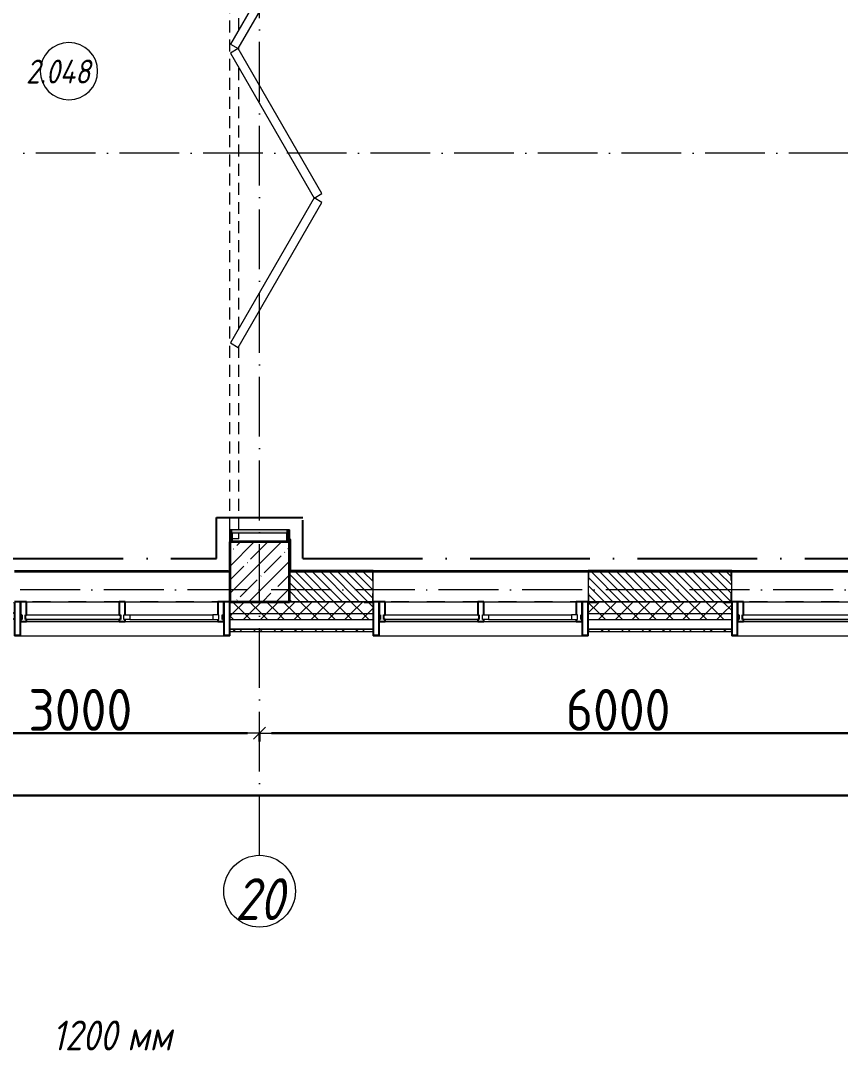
# Model space of a CAD drawing. Header units: millimetres. Extents: x -213536 to 1564669, y -45299 to 942238.
# Drawn here: x -181217 to -174357, y 180075 to 188686 of the extents above; entities that cross this region are included whole.
import ezdxf

# ---------------------------------------------------------------- set-up
doc = ezdxf.new("R2010")
doc.units = ezdxf.units.MM
for name, pattern in [('02 Штрихпунктирная _10 мм_', [1400, 1000, -200, 0, -200]), ('200_ШТРИХ__ш1_п0_6_', [160, 100, -60]), ('50_200_ШТРИХ_1Т_ш5_п1_п1_', [700, 500, -100, 0, -100]), ('Штрих короткий', [300, 150, -150])]:
    doc.linetypes.add(name, pattern=pattern)
for name, color, linetype, lineweight in [('0-1', 7, 'Continuous', 5), ('0-2', 7, 'Continuous', 9), ('Импосты витража', 7, 'Continuous', 9), ('Импосты витража-1', 7, 'Continuous', 25), ('Каркас_Импост', 7, 'Continuous', 13), ('Каркас_Импост-1', 7, 'Continuous', 9), ('Марки помещений', 7, 'Continuous', 9), ('Несущие колонны', 7, 'Continuous', 9), ('Несущие колонны-1', 7, 'Continuous', 35), ('Обобщенные модели', 7, 'Continuous', 9), ('Общие ребра', 7, 'Continuous', 9), ('Окна', 7, 'Continuous', 9), ('Оси', 7, 'Continuous', 9), ('Оси-1', 7, 'Continuous', 20), ('Оси-2', 7, '50_200_ШТРИХ_1Т_ш5_п1_п1_', 9), ('Остекление-1', 7, 'Continuous', 9), ('Открывание в плане-1', 7, '200_ШТРИХ__ш1_п0_6_', 9), ('Перемычка-1', 7, 'Штрих короткий', 9), ('Размеры', 7, 'Continuous', 15), ('Стены', 7, 'Continuous', 9), ('Стены-1', 7, 'Continuous', 13), ('Текстовые примечания', 7, 'Continuous', 9), ('Штриховка разреза-1', 7, 'Continuous', 9)]:
    doc.layers.add(name, color=color, linetype=linetype, lineweight=lineweight)
doc.layers.add('СТ-2_1', color=1, linetype='02 Штрихпунктирная _10 мм_', lineweight=90, true_color=0xff0000)
doc.layers.add('Штриховка разреза-4', color=1, linetype='Continuous', lineweight=9, true_color=0xff0000)
doc.layers.get('0-2').off()
doc.styles.add('ISOCPEUR_I_1', font='isocpeui.ttf', dxfattribs={"width": 0.85, "height": 2.5})
doc.styles.add('ISOCPEUR_I_2', font='isocpeui.ttf', dxfattribs={"width": 0.85, "height": 2.3})
doc.styles.add('СПДС', font='isocpeur.ttf', dxfattribs={"width": 0.9})
doc.dimstyles.new('Размера А3', dxfattribs={"dimtxt": 200, "dimasz": 100, "dimexe": 70, "dimexo": 100, "dimgap": 20, "dimtad": 1, "dimdec": 0, "dimrnd": 10, "dimzin": 0, "dimdsep": 46, "dimtxsty": 'СПДС', "dimblk": 'ARROWHEAD_6', "dimcen": 1, "dimclrd": 256, "dimclre": 256, "dimclrt": 256, "dimazin": 0, "dimtfac": 1, "dimtdec": 0, "dimtmove": 2, "dimatfit": 3, "dimfxl": 1, "dimtolj": 1, "dimtzin": 0, "dimarcsym": 0})
pattern_1 = [(45, (0, 0), (-70.71068, 70.71068), []), (135, (0, 0), (-70.71068, -70.71068), [])]

# ---------------------------------------------------------------- blocks, each defined once
blk = doc.blocks.new('BSC_Колонна _Прямоугольная - 500х500-V68-АИ2_02_План отделки стен 2-го этажа _Часть 2_')
at = {"layer": 'Несущие колонны'}
h = blk.add_hatch(dxfattribs=at)
h.set_pattern_fill('FP_76', color=256, style=0, pattern_type=2)
h.set_pattern_definition([(45, (-31400, -150), (-114.04925, 114.04925), []), (45, (-31285.95, -150), (-114.04925, 114.04925), [201.613, -40.323, 3.353, -36.97])])
h.paths.add_polyline_path([(-250, -250), (250, -250), (250, 250), (-250, 250)], flags=0)
at = {"layer": 'Несущие колонны-1'}
for p, q in [((250, 250), (-250, 250)), ((-250, 250), (-250, -250)), ((250, -250), (250, 250)), ((-250, -250), (250, -250))]:
    blk.add_line(p, q, dxfattribs=at)
blk = doc.blocks.new('Проем_Дверь_Прямоугольный - 1800х2700h_оконные проемы-25805030-АИ2_02_План отделки стен 2-го этажа _Часть 2_')
at = {"layer": 'Перемычка-1'}
for p, q in [((900, 125), (-900, 125)), ((900, -125), (-900, -125))]:
    blk.add_line(p, q, dxfattribs=at)
blk = doc.blocks.new('PNS_Панель прямоугольная2 - Нр_Стекло - 40мм-26243474-АИ2_02_План отделки стен 2-го этажа _Часть 2_')
at = {"layer": 'Каркас_Импост'}
for p, q in [((-397.5, 0), (-397.5, 40)), ((-397.5, 40), (-347.5, 40)), ((-347.5, 40), (-347.5, 0)), ((397.5, 40), (347.5, 40)), ((347.5, 40), (347.5, 0)), ((397.5, 0), (397.5, 40)), ((-347.5, 0), (-397.5, 0)), ((347.5, 0), (397.5, 0))]:
    blk.add_line(p, q, dxfattribs=at)
at = {"layer": 'Каркас_Импост-1'}
for p, q in [((-347.5, 40), (347.5, 40)), ((-347.5, 0), (347.5, 0))]:
    blk.add_line(p, q, dxfattribs=at)
blk = doc.blocks.new('Прямоугольный импост - Импост структурный с накладкой - 150мм-25647633-АИ2_02_План отделки стен 2-го этажа _Часть 2_')
at = {"layer": 'Импосты витража-1'}
for p, q in [((-25, 0), (-25, 17)), ((-25, 17), (25, 17)), ((-15, 0), (-25, 0)), ((-15, -40), (-15, 0)), ((25, 17), (25, 0)), ((-25, -150), (-25, -40)), ((-25, -40), (-15, -40)), ((25, -40), (25, -150)), ((25, -150), (-25, -150))]:
    blk.add_line(p, q, dxfattribs=at)
blk = doc.blocks.new('Прямоугольный импост - Импост структурный с накладкой - 150мм-25647642-АИ2_02_План отделки стен 2-го этажа _Часть 2_')
at = {"layer": 'Импосты витража'}
for p, q in [((42475, -100), (43250, -100)), ((42475, -267), (43250, -267))]:
    blk.add_line(p, q, dxfattribs=at)
blk = doc.blocks.new('Прямоугольный импост - Импост структурный с накладкой - 150мм-V150-АИ2_02_План отделки стен 2-го этажа _Часть 2_')
at = {"layer": 'Импосты витража-1'}
for p, q in [((-25, 0), (-25, 17)), ((-25, 17), (25, 17)), ((25, 0), (15, 0)), ((15, 0), (15, -40)), ((25, 17), (25, 0)), ((-25, -150), (-25, -40)), ((15, -40), (25, -40)), ((25, -40), (25, -150)), ((25, -150), (-25, -150))]:
    blk.add_line(p, q, dxfattribs=at)
blk = doc.blocks.new('PNS_Панель прямоугольная1 - Нр_Стекло - 40мм-25259299-АИ2_02_План отделки стен 2-го этажа _Часть 2_')
at = {"layer": 'Остекление-1'}
for p, q in [((-387.5, 40), (387.5, 40)), ((-397.5, 0), (397.5, 0)), ((387.5, 0), (-387.5, 0))]:
    blk.add_line(p, q, dxfattribs=at)
blk = doc.blocks.new('Прямоугольный импост - Импост структурный с накладкой - 150мм-25647644-АИ2_02_План отделки стен 2-го этажа _Часть 2_')
at = {"layer": 'Импосты витража-1'}
for p, q in [((-25, 0), (-25, 17)), ((-25, 17), (25, 17)), ((-15, 0), (-25, 0)), ((-15, -40), (-15, 0)), ((25, 0), (15, 0)), ((15, 0), (15, -40)), ((25, 17), (25, 0)), ((-25, -150), (-25, -40)), ((-25, -40), (-15, -40)), ((15, -40), (25, -40)), ((25, -40), (25, -150)), ((25, -150), (-25, -150))]:
    blk.add_line(p, q, dxfattribs=at)
blk = doc.blocks.new('PNS_Панель прямоугольная1 - Нр_Стекло - 40мм-25293744-АИ2_02_План отделки стен 2-го этажа _Часть 2_')
at = {"layer": 'Остекление-1'}
for p, q in [((-800, 40), (800, 40)), ((-810, 0), (810, 0)), ((800, 0), (-800, 0))]:
    blk.add_line(p, q, dxfattribs=at)
blk = doc.blocks.new('Прямоугольный импост - Импост структурный с накладкой - 150мм-25651488-АИ2_02_План отделки стен 2-го этажа _Часть 2_')
at = {"layer": 'Импосты витража'}
for p, q in [((44650, -100), (46250, -100)), ((44650, -267), (46250, -267))]:
    blk.add_line(p, q, dxfattribs=at)
blk = doc.blocks.new('Прямоугольный импост - Импост структурный с накладкой - 150мм-25651501-АИ2_02_План отделки стен 2-го этажа _Часть 2_')
at = {"layer": 'Импосты витража-1'}
for p, q in [((-25, 0), (-25, 17)), ((-25, 17), (25, 17)), ((-15, 0), (-25, 0)), ((-15, -40), (-15, 0)), ((25, 0), (15, 0)), ((15, 0), (15, -40)), ((25, 17), (25, 0)), ((-25, -150), (-25, -40)), ((-25, -40), (-15, -40)), ((15, -40), (25, -40)), ((25, -40), (25, -150)), ((25, -150), (-25, -150))]:
    blk.add_line(p, q, dxfattribs=at)
blk = doc.blocks.new('Прямоугольный импост - Откос НВФ_50х280 мм-25995273-АИ2_02_План отделки стен 2-го этажа _Часть 2_')
at = {"layer": 'Импосты витража-1'}
for p, q in [((0, 130), (-50, 130)), ((-50, 130), (-50, -150)), ((0, -144), (0, 130)), ((-50, -150), (0, -150))]:
    blk.add_line(p, q, dxfattribs=at)
blk = doc.blocks.new('Прямоугольный импост - Откос НВФ_50х280 мм-V161-АИ2_02_План отделки стен 2-го этажа _Часть 2_')
at = {"layer": 'Импосты витража-1'}
for p, q in [((-50, 130), (0, 130)), ((-50, -150), (-50, 130)), ((0, 130), (0, -150)), ((0, -150), (-50, -150))]:
    blk.add_line(p, q, dxfattribs=at)
blk = doc.blocks.new('Прямоугольный импост - Откос НВФ_50х280 мм-25993838-АИ2_02_План отделки стен 2-го этажа _Часть 2_')
at = {"layer": 'Импосты витража-1'}
for p, q in [((0, 130), (-50, 130)), ((-50, 130), (-50, -150)), ((0, -144), (0, 130)), ((-50, -150), (0, -150))]:
    blk.add_line(p, q, dxfattribs=at)
blk = doc.blocks.new('Прямоугольный импост - Откос НВФ_50х280 мм-25993834-АИ2_02_План отделки стен 2-го этажа _Часть 2_')
at = {"layer": 'Импосты витража-1'}
for p, q in [((-50, 130), (0, 130)), ((-50, -150), (-50, 130)), ((0, 130), (0, -144)), ((0, -150), (-50, -150))]:
    blk.add_line(p, q, dxfattribs=at)
blk = doc.blocks.new('DOR__перегородка__Прямоугольная - Вн_ДПГ_6600х3300h-19863816-АИ2_02_План отделки стен 2-го этажа _Часть 2_')
at = {"layer": 'Каркас_Импост'}
for p, q in [((1638.4, -6.7), (1600.9, -71.7)), ((1600.9, -71.7), (2813.3, -771.8)), ((2850.8, -706.9), (1638.4, -6.7)), ((4062.1, -6.7), (2849.7, -706.9)), ((2887.3, -771.8), (4099.6, -71.7)), ((4099.6, -71.7), (4062.1, -6.7)), ((4136.7, -6.7), (4099.2, -71.7)), ((4099.2, -71.7), (5311.6, -771.8)), ((5349.1, -706.9), (4136.7, -6.7)), ((6561.4, -6.7), (5349.1, -706.9)), ((5386.6, -771.8), (6598.9, -71.7)), ((6598.9, -71.7), (6561.4, -6.7)), ((2813.3, -771.8), (2850.8, -706.9)), ((2849.7, -706.9), (2887.3, -771.8)), ((5311.6, -771.8), (5349.1, -706.9)), ((5349.1, -706.9), (5386.6, -771.8))]:
    blk.add_line(p, q, dxfattribs=at)
at = {"layer": 'Открывание в плане-1'}
for p, q in [((75, 0), (6600, 0)), ((6600, -1474.2), (6600, 0)), ((0, -75), (0, -22.5)), ((0, -75), (50, -75)), ((75, -75), (1606.7, -75)), ((1756.7, -75), (3943.8, -75)), ((4093.8, -75), (4105, -75)), ((4255, -75), (6443.2, -75)), ((6225.2, -200.9), (6225.2, -75)), ((6300.2, -157.6), (6300.2, -75)), ((6375.2, -114.3), (6375.2, -75)), ((6593.2, -75), (6600, -75)), ((6450.2, -1474.2), (6450.2, -157.6)), ((6525.2, -1474.2), (6525.2, -114.3)), ((6300.2, -1474.2), (6300.2, -244.2)), ((6375.2, -1474.2), (6375.2, -200.9)), ((6225.2, -1474.2), (6225.2, -287.5)), ((6225.2, -1474.2), (6600, -1474.2))]:
    blk.add_line(p, q, dxfattribs=at)
blk = doc.blocks.new('Фахверк_СКБ_Уголок - 250_2700-27497298-АИ2_02_План отделки стен 2-го этажа _Часть 2_')
at = {"layer": 'Обобщенные модели'}
for p, q in [((200, 181), (125, 181)), ((125, 181), (125, 106)), ((131, 106), (131, 175)), ((131, 175), (200, 175)), ((200, 175), (200, 181)), ((125, 106), (131, 106)), ((131, -6), (125, -6)), ((125, -6), (125, -81)), ((125, -81), (200, -81)), ((131, -75), (131, -6)), ((200, -75), (131, -75)), ((200, -81), (200, -75))]:
    blk.add_line(p, q, dxfattribs=at)
blk = doc.blocks.new('Отлив_СКБ - Отлив витража_120_НВФ-31885687-АИ2_02_План отделки стен 2-го этажа _Часть 2_')
at = {"layer": 'Окна'}
for p, q in [((1750, -2), (50, -2)), ((0, -120), (0, -113)), ((0, -120), (1800, -120)), ((1800, -113), (1800, -120))]:
    blk.add_line(p, q, dxfattribs=at)
blk = doc.blocks.new('0125-Р-ОО-Ш2-АР-о_23_10_2024_rvt-1-АИ2_02_План отделки стен 2-го этажа _Часть 2_')
at = {"layer": 'Штриховка разреза-1'}
h = blk.add_hatch(dxfattribs=at)
h.set_pattern_fill('FP_2', color=256, style=0, pattern_type=2)
h.set_pattern_definition([(135, (0, 0), (-35.35534, -35.35534), [])])
h.paths.add_polyline_path([(35275, -100), (35344, -100), (35344, -31), (35350, -31), (35350, 81), (35344, 81), (35344, 150), (34156, 150), (34156, 81), (34150, 81), (34150, -31), (34156, -31), (34156, -100), (35098.9, -100)], flags=0)
h.paths.add_polyline_path([(32275, -100), (32344, -100), (32344, -31), (32350, -31), (32350, 81), (32344, 81), (32344, 150), (31650, 150), (31650, -100), (32094, -100)], flags=0)
h = blk.add_hatch(dxfattribs=at)
h.set_pattern_fill('FP_81', color=256, style=0, pattern_type=2)
h.set_pattern_definition(pattern_1)
h.paths.add_polyline_path([(103134.1, -200), (103600, -200), (103600, -100), (94575, -100), (94575, -106), (94500, -106), (94500, -200), (102202.1, -200)], flags=0)
h.paths.add_polyline_path([(91850, -200), (92700, -200), (92700, -106), (92625, -106), (92625, -100), (84750, -100), (84750, -200), (91350, -200)], flags=0)
h.paths.add_polyline_path([(83562.3, -200), (83750, -200), (83750, -100), (82625, -100), (82625, -106), (82550, -106), (82550, -200), (83250, -200)], flags=0)
h.paths.add_polyline_path([(74750, -200), (74750, -100), (73425, -100), (73425, -106), (73350, -106), (73350, -200), (74242.4, -200)], flags=0)
h.paths.add_polyline_path([(71446.5, -200), (71550, -200), (71550, -106), (71475, -106), (71475, -100), (70425, -100), (70425, -106), (70350, -106), (70350, -200), (71200, -200)], flags=0)
h.paths.add_polyline_path([(67718.5, -200), (68549.7, -200), (68549.7, -106), (68475, -106), (68475, -100), (67425, -100), (67425, -106), (67350, -106), (67350, -200)], flags=0)
h.paths.add_polyline_path([(64700, -200), (65550, -200), (65550, -106), (65475, -106), (65475, -100), (64425, -100), (64425, -106), (64350, -106), (64350, -200), (64456.5, -200)], flags=0)
h.paths.add_polyline_path([(62550, -200), (62550, -106), (62475, -106), (62475, -100), (61425, -100), (61425, -106), (61350, -106), (61350, -200), (62126.6, -200)], flags=0)
h.paths.add_polyline_path([(56534.6, -200), (56550, -200), (56550, -106), (56475, -106), (56475, -100), (55425, -100), (55425, -106), (55350, -106), (55350, -200), (56200, -200)], flags=0)
h.paths.add_polyline_path([(53272.7, -200), (53550, -200), (53550, -106), (53475, -106), (53475, -100), (52425, -100), (52425, -106), (52350, -106), (52350, -200), (52806.7, -200)], flags=0)
h.paths.add_polyline_path([(50550, -200), (50550, -106), (50475, -106), (50475, -100), (49425, -100), (49425, -106), (49350, -106), (49350, -200), (50010.7, -200)], flags=0)
h.paths.add_polyline_path([(47475, -200), (47550, -200), (47550, -106), (47475, -106), (47475, -100), (46425, -100), (46425, -106), (46350, -106), (46350, -200), (47214.7, -200)], flags=0)
h.paths.add_polyline_path([(44550, -200), (44550, -106), (44475, -106), (44475, -100), (43425, -100), (43425, -106), (43350, -106), (43350, -200), (44418.8, -200)], flags=0)
h.paths.add_polyline_path([(40700, -200), (41550, -200), (41550, -106), (41475, -105.4), (41475, -100), (40150, -100), (40150, -200), (40690.8, -200)], flags=0)
h.paths.add_polyline_path([(38344, -200), (38350, -200), (38350, -106), (38275, -106), (38275, -100), (37150, -100), (37150, -200), (38275, -200)], flags=0)
h.paths.add_polyline_path([(35350, -200), (35350, -106), (35275, -106), (35275, -100), (34225, -100), (34225, -106), (34150, -106), (34150, -200), (35344, -200)], flags=0)
h.paths.add_polyline_path([(32275, -200), (32350, -200), (32350, -106), (32275, -106), (32275, -100), (31150, -100), (31150, -200), (31650, -200)], flags=0)
h.paths.add_polyline_path([(29350, -200), (29350, -106), (29275, -106), (29275, -100), (28150, -100), (28150, -200), (29344, -200)], flags=0)
h.paths.add_polyline_path([(25779, -200), (26350, -200), (26350, -106), (26275, -106), (26275, -100), (25225, -100), (25225, -106), (25150, -106), (25150, -200), (25313, -200)], flags=0)
h.paths.add_polyline_path([(22650, -200), (23350, -200), (23350, -106), (23275, -106), (23275, -100), (22150, -100), (22150, -200)], flags=0)
h.paths.add_polyline_path([(19255.1, -200), (20350, -200), (20350, -106), (20275, -106), (20275, -100), (19150, -100), (19150, -200)], flags=0)
h.paths.add_polyline_path([(16459.1, -200), (17350, -200), (17350, -106), (17275, -106), (17275, -100), (16225, -100), (16225, -106), (16150, -106), (16150, -200)], flags=0)
h.paths.add_polyline_path([(14595.1, -200), (15150, -200), (15150, -106), (15075, -106), (15075, -100), (9825, -100), (9825, -106), (9750, -106), (9750, -200), (13663.1, -200)], flags=0)
h.paths.add_polyline_path([(8150, -200), (8750, -200), (8750, -106), (8675, -106), (8675, -100), (-100, -100), (-100, -200), (8071.2, -200)], flags=0)
h = blk.add_hatch(dxfattribs=at)
h.set_pattern_fill('FP_81', color=256, style=0, pattern_type=2)
h.set_pattern_definition(pattern_1)
h.paths.add_polyline_path([(103600, -250), (103700, -250), (103700, -200), (94500, -200), (94500, -250), (103134.1, -250)], flags=0)
h.paths.add_polyline_path([(91950.2, -250), (92700, -250), (92700, -200), (84750, -200), (84750, -250), (91018.2, -250)], flags=0)
h.paths.add_polyline_path([(83562.3, -250), (83750, -250), (83750, -200), (82550, -200), (82550, -250), (82630.3, -250)], flags=0)
h.paths.add_polyline_path([(74242.4, -250), (74750, -250), (74750, -200), (73350, -200), (73350, -250), (73776.4, -250)], flags=0)
h.paths.add_polyline_path([(70350, -250), (71550, -250), (71550, -200), (70350, -200)], flags=0)
h.paths.add_polyline_path([(68549.7, -250), (68549.7, -200), (67350, -200), (67350, -250), (67718.5, -250)], flags=0)
h.paths.add_polyline_path([(64350, -250), (65550, -250), (65550, -200), (64350, -200)], flags=0)
h.paths.add_polyline_path([(62550, -250), (62550, -200), (61350, -200), (61350, -250), (62126.6, -250)], flags=0)
h.paths.add_polyline_path([(56550, -250), (56550, -200), (55350, -200), (55350, -250), (56534.6, -250)], flags=0)
h.paths.add_polyline_path([(53550, -250), (53550, -200), (52350, -200), (52350, -250), (53272.7, -250)], flags=0)
h.paths.add_polyline_path([(50550, -250), (50550, -200), (49350, -200), (49350, -250), (50010.7, -250)], flags=0)
h.paths.add_polyline_path([(47214.7, -250), (47550, -250), (47550, -200), (46350, -200), (46350, -250), (46748.7, -250)], flags=0)
h.paths.add_polyline_path([(43486.8, -250), (44550, -250), (44550, -200), (43350, -200), (43350, -250)], flags=0)
h.paths.add_polyline_path([(41550, -250), (41550, -200), (40150, -200), (40150, -250), (40690.8, -250)], flags=0)
h.paths.add_polyline_path([(37894.8, -250), (38350, -250), (38350, -200), (37150, -200), (37150, -250)], flags=0)
h.paths.add_polyline_path([(35098.9, -250), (35350, -250), (35350, -200), (34150, -200), (34150, -250), (34166.9, -250)], flags=0)
h.paths.add_polyline_path([(32302.9, -250), (32350, -250), (32350, -200), (31150, -200), (31150, -250), (31370.9, -250)], flags=0)
h.paths.add_polyline_path([(29040.9, -250), (29350, -250), (29350, -200), (28150, -200), (28150, -250), (28575, -250)], flags=0)
h.paths.add_polyline_path([(25313, -250), (26350, -250), (26350, -200), (25150, -200), (25150, -250)], flags=0)
h.paths.add_polyline_path([(22983, -250), (23350, -250), (23350, -200), (22150, -200), (22150, -250)], flags=0)
h.paths.add_polyline_path([(20350, -250), (20350, -200), (19150, -200), (19150, -250), (20187, -250)], flags=0)
h.paths.add_polyline_path([(17350, -250), (17350, -200), (16150, -200), (16150, -250), (16459.1, -250)], flags=0)
h.paths.add_polyline_path([(14595.1, -250), (15150, -250), (15150, -200), (9750, -200), (9750, -250), (13663.1, -250)], flags=0)
h.paths.add_polyline_path([(8537.2, -250), (8750, -250), (8750, -200), (-200, -200), (-200, -250), (8071.2, -250)], flags=0)
h = blk.add_hatch(dxfattribs=at)
h.set_pattern_fill('FP_80', color=256, style=0, pattern_type=2)
h.set_pattern_definition([(45, (0, 0), (-85.5366, 85.5366), []), (45, (57.02, 0), (-85.5366, 85.5366), [])])
h.paths.add_polyline_path([(40665, -350), (40665, -330), (40151, -330), (40151, -350)], flags=0)
h.paths.add_polyline_path([(38350, -350), (38350, -330), (37150, -330), (37150, -350), (37894.8, -350)], flags=0)
h.paths.add_polyline_path([(35350, -350), (35350, -330), (34151, -330), (34151, -350), (35098.9, -350)], flags=0)
h.paths.add_polyline_path([(31370.9, -350), (32350, -350), (32350, -330), (31150, -330), (31150, -350)], flags=0)
h.paths.add_polyline_path([(29040.9, -350), (29350, -350), (29350, -330), (28151, -330), (28151, -350), (28575, -350)], flags=0)
h.paths.add_polyline_path([(26245, -350), (26350, -350), (26350, -330), (25150, -330), (25150, -350), (25779, -350)], flags=0)
h.paths.add_polyline_path([(23350, -350), (23350, -330), (22150, -330), (22150, -350), (22983, -350)], flags=0)
h.paths.add_polyline_path([(20187, -350), (20350, -350), (20350, -330), (19150, -330), (19150, -350), (19255.1, -350)], flags=0)
h.paths.add_polyline_path([(17350, -350), (17350, -330), (16150, -330), (16150, -350), (16459.1, -350)], flags=0)
h.paths.add_polyline_path([(15150, -350), (15150, -330), (9750, -330), (9750, -350), (14595.1, -350)], flags=0)
h.paths.add_polyline_path([(8071.2, -350), (8750, -350), (8750, -330), (-330, -330), (-330, -350), (7139.2, -350)], flags=0)
at = {"layer": 'Общие ребра'}
for p, q in [((32275, -100), (31650, -100)), ((31650, -100), (32275, -100)), ((35275, -100), (34225, -100)), ((34225, -100), (35275, -100)), ((31150, -200), (32350, -200)), ((31150, -250), (32350, -250)), ((34150, -200), (35350, -200)), ((34150, -250), (35350, -250))]:
    blk.add_line(p, q, dxfattribs=at)
at = {"layer": 'Стены'}
for p, q in [((29350, 150), (31150, 150)), ((32350, 150), (34150, 150)), ((35350, 150), (37150, 150)), ((34151, -350), (34150, -350))]:
    blk.add_line(p, q, dxfattribs=at)
at = {"layer": 'Стены-1'}
for p, q in [((32275, 150), (31650, 150)), ((35275, 150), (34225, 150)), ((32350, -31), (32350, 81)), ((34150, 81), (34150, -31)), ((35350, -31), (35350, 81)), ((31150, -100), (31150, -330)), ((32350, -330), (32350, -106)), ((34150, -106), (34150, -330)), ((35350, -330), (35350, -106)), ((31150, -330), (32350, -330)), ((32350, -330), (31150, -330)), ((31150, -330), (31150, -350)), ((32350, -350), (32350, -330)), ((34150, -330), (35350, -330)), ((35350, -330), (34151, -330)), ((34151, -330), (34151, -350)), ((35350, -350), (35350, -330)), ((31150, -350), (32350, -350)), ((34151, -350), (35350, -350))]:
    blk.add_line(p, q, dxfattribs=at)
at = {"layer": '0-2'}
for name, p, rotation in [('DOR__перегородка__Прямоугольная - Вн_ДПГ_6600х3300h-19863816-АИ2_02_План отделки стен 2-го этажа _Часть 2_', (31150, 425), 89.99999999999974), ('Фахверк_СКБ_Уголок - 250_2700-27497298-АИ2_02_План отделки стен 2-го этажа _Часть 2_', (32475, 75), 180), ('Фахверк_СКБ_Уголок - 250_2700-27497298-АИ2_02_План отделки стен 2-го этажа _Часть 2_', (35475, 75), 180), ('Прямоугольный импост - Откос НВФ_50х280 мм-25993838-АИ2_02_План отделки стен 2-го этажа _Часть 2_', (29350, -250), 180), ('Прямоугольный импост - Откос НВФ_50х280 мм-25993838-АИ2_02_План отделки стен 2-го этажа _Часть 2_', (32350, -250), 180), ('Прямоугольный импост - Откос НВФ_50х280 мм-25995273-АИ2_02_План отделки стен 2-го этажа _Часть 2_', (35350, -250), 180)]:
    blk.add_blockref(name, p, dxfattribs=dict(at, rotation=rotation))
for name, p in [('BSC_Колонна _Прямоугольная - 500х500-V68-АИ2_02_План отделки стен 2-го этажа _Часть 2_', (31400, 150)), ('Проем_Дверь_Прямоугольный - 1800х2700h_оконные проемы-25805030-АИ2_02_План отделки стен 2-го этажа _Часть 2_', (30250, 25)), ('Проем_Дверь_Прямоугольный - 1800х2700h_оконные проемы-25805030-АИ2_02_План отделки стен 2-го этажа _Часть 2_', (33250, 25)), ('Фахверк_СКБ_Уголок - 250_2700-27497298-АИ2_02_План отделки стен 2-го этажа _Часть 2_', (34025, -25)), ('Проем_Дверь_Прямоугольный - 1800х2700h_оконные проемы-25805030-АИ2_02_План отделки стен 2-го этажа _Часть 2_', (36250, 25)), ('Прямоугольный импост - Импост структурный с накладкой - 150мм-25647642-АИ2_02_План отделки стен 2-го этажа _Часть 2_', (-13025, 0)), ('Прямоугольный импост - Импост структурный с накладкой - 150мм-25647642-АИ2_02_План отделки стен 2-го этажа _Часть 2_', (-12200, 0)), ('Прямоугольный импост - Импост структурный с накладкой - 150мм-25647642-АИ2_02_План отделки стен 2-го этажа _Часть 2_', (-10025, 0)), ('Прямоугольный импост - Импост структурный с накладкой - 150мм-25647642-АИ2_02_План отделки стен 2-го этажа _Часть 2_', (-9200, 0)), ('Прямоугольный импост - Импост структурный с накладкой - 150мм-25651488-АИ2_02_План отделки стен 2-го этажа _Часть 2_', (-9200, 0)), ('PNS_Панель прямоугольная1 - Нр_Стекло - 40мм-25259299-АИ2_02_План отделки стен 2-го этажа _Часть 2_', (29837.5, -250)), ('PNS_Панель прямоугольная2 - Нр_Стекло - 40мм-26243474-АИ2_02_План отделки стен 2-го этажа _Часть 2_', (30662.5, -250)), ('PNS_Панель прямоугольная1 - Нр_Стекло - 40мм-25259299-АИ2_02_План отделки стен 2-го этажа _Часть 2_', (32837.5, -250)), ('PNS_Панель прямоугольная2 - Нр_Стекло - 40мм-26243474-АИ2_02_План отделки стен 2-го этажа _Часть 2_', (33662.5, -250)), ('PNS_Панель прямоугольная1 - Нр_Стекло - 40мм-25293744-АИ2_02_План отделки стен 2-го этажа _Часть 2_', (36250, -250)), ('Отлив_СКБ - Отлив витража_120_НВФ-31885687-АИ2_02_План отделки стен 2-го этажа _Часть 2_', (29350, -267)), ('Отлив_СКБ - Отлив витража_120_НВФ-31885687-АИ2_02_План отделки стен 2-го этажа _Часть 2_', (32350, -267)), ('Отлив_СКБ - Отлив витража_120_НВФ-31885687-АИ2_02_План отделки стен 2-го этажа _Часть 2_', (35350, -267))]:
    blk.add_blockref(name, p, dxfattribs=at)
at = {"layer": '0-2', "extrusion": (0, 0, -1), "rotation": 180}
for name, p in [('Прямоугольный импост - Импост структурный с накладкой - 150мм-25647644-АИ2_02_План отделки стен 2-го этажа _Часть 2_', (-29425, -250)), ('Прямоугольный импост - Импост структурный с накладкой - 150мм-25647633-АИ2_02_План отделки стен 2-го этажа _Часть 2_', (-30250, -250)), ('Прямоугольный импост - Импост структурный с накладкой - 150мм-V150-АИ2_02_План отделки стен 2-го этажа _Часть 2_', (-31075, -250)), ('Прямоугольный импост - Откос НВФ_50х280 мм-V161-АИ2_02_План отделки стен 2-го этажа _Часть 2_', (-31150, -250)), ('Прямоугольный импост - Импост структурный с накладкой - 150мм-25647644-АИ2_02_План отделки стен 2-го этажа _Часть 2_', (-32425, -250)), ('Прямоугольный импост - Импост структурный с накладкой - 150мм-25647633-АИ2_02_План отделки стен 2-го этажа _Часть 2_', (-33250, -250)), ('Прямоугольный импост - Импост структурный с накладкой - 150мм-V150-АИ2_02_План отделки стен 2-го этажа _Часть 2_', (-34075, -250)), ('Прямоугольный импост - Откос НВФ_50х280 мм-25993834-АИ2_02_План отделки стен 2-го этажа _Часть 2_', (-34150, -250)), ('Прямоугольный импост - Импост структурный с накладкой - 150мм-25651501-АИ2_02_План отделки стен 2-го этажа _Часть 2_', (-35425, -250))]:
    blk.add_blockref(name, p, dxfattribs=at)
blk = doc.blocks.new('AI_Марка_Помещение_х1__Общий_E___ISO-2_1K_ - Номер-16210215-АИ2_02_План отделки стен 2-го этажа _Часть 2_')
at = {"layer": 'Марки помещений'}
for start, end in [(360, 180), (180, 360)]:
    blk.add_arc((0.039, 0.312), 2.4, start, end, dxfattribs=at)
blk = doc.blocks.new('Ось сетки - Круг_Ø6_00__ISO-2_5_0_9K_-16731441-АИ2_02_План отделки стен 2-го этажа _Часть 2_')
at = {"layer": 'Оси-1'}
blk.add_circle((0, 0), 3, dxfattribs=at)
blk = doc.blocks.new('ARROWHEAD_6')
at = {"color": 0, "linetype": 'Continuous'}
for p, q in [((0, 0), (-1, 0)), ((-0.5, -0.5), (0.5, 0.5))]:
    blk.add_line(p, q, dxfattribs=at)
blk = doc.blocks.new('*D3033')
at = {"layer": 'Defpoints', "color": 0, "transparency": 16777216}
for p in [(234645.6, 211721.4), (237645.6, 211721.4), (237645.6, 211615.3)]:
    blk.add_point(p, dxfattribs=at)
at = {"layer": 'Размеры', "lineweight": -2, "transparency": 16777216}
for p, q in [((234645.6, 211621.4), (234645.6, 211545.3)), ((234745.6, 211615.3), (237545.6, 211615.3)), ((237645.6, 211621.4), (237645.6, 211545.3))]:
    blk.add_line(p, q, dxfattribs=at)
at = {"layer": 'Размеры', "lineweight": -2, "transparency": 16777216, "xscale": 100, "yscale": 100, "zscale": 100, "rotation": 180}
blk.add_blockref('ARROWHEAD_6', (234645.6, 211615.3), dxfattribs=at)
at = {"layer": 'Размеры', "lineweight": -2, "transparency": 16777216, "xscale": 100, "yscale": 100, "zscale": 100}
blk.add_blockref('ARROWHEAD_6', (237645.6, 211615.3), dxfattribs=at)
at = {"layer": 'Размеры', "lineweight": 25, "transparency": 16777216, "insert": (236145.6, 211810.3), "char_height": 350, "width": 2.488, "attachment_point": 5, "style": 'СПДС'}
blk.add_mtext('\\A1;3000', dxfattribs=at)
blk = doc.blocks.new('*D3034')
at = {"layer": 'Defpoints', "color": 0, "transparency": 16777216}
for p in [(237645.6, 211721.4), (243645.6, 211721.4), (243645.6, 211615.3)]:
    blk.add_point(p, dxfattribs=at)
at = {"layer": 'Размеры', "lineweight": -2, "transparency": 16777216}
for p, q in [((237645.6, 211621.4), (237645.6, 211545.3)), ((237745.6, 211615.3), (243545.6, 211615.3)), ((243645.6, 211621.4), (243645.6, 211545.3))]:
    blk.add_line(p, q, dxfattribs=at)
at = {"layer": 'Размеры', "lineweight": -2, "transparency": 16777216, "xscale": 100, "yscale": 100, "zscale": 100, "rotation": 180}
blk.add_blockref('ARROWHEAD_6', (237645.6, 211615.3), dxfattribs=at)
at = {"layer": 'Размеры', "lineweight": -2, "transparency": 16777216, "xscale": 100, "yscale": 100, "zscale": 100}
blk.add_blockref('ARROWHEAD_6', (243645.6, 211615.3), dxfattribs=at)
at = {"layer": 'Размеры', "lineweight": 25, "transparency": 16777216, "insert": (240645.6, 211810.3), "char_height": 350, "width": 2.488, "attachment_point": 5, "style": 'СПДС'}
blk.add_mtext('\\A1;6000', dxfattribs=at)
blk = doc.blocks.new('*D3055')
at = {"layer": 'Defpoints', "color": 0, "transparency": 16777216}
for p in [(206245.6, 211200.2), (309745.6, 211200.2), (309745.6, 211094.1)]:
    blk.add_point(p, dxfattribs=at)
at = {"layer": 'Размеры', "lineweight": -2, "transparency": 16777216}
for p, q in [((206245.6, 211100.2), (206245.6, 211024.1)), ((206345.6, 211094.1), (309645.6, 211094.1)), ((309745.6, 211100.2), (309745.6, 211024.1))]:
    blk.add_line(p, q, dxfattribs=at)
at = {"layer": 'Размеры', "lineweight": -2, "transparency": 16777216, "xscale": 100, "yscale": 100, "zscale": 100, "rotation": 180}
blk.add_blockref('ARROWHEAD_6', (206245.6, 211094.1), dxfattribs=at)
at = {"layer": 'Размеры', "lineweight": -2, "transparency": 16777216, "xscale": 100, "yscale": 100, "zscale": 100}
blk.add_blockref('ARROWHEAD_6', (309745.6, 211094.1), dxfattribs=at)
at = {"layer": 'Размеры', "lineweight": 25, "transparency": 16777216, "insert": (257995.6, 211289.1), "char_height": 350, "width": 3.544, "attachment_point": 5, "style": 'СПДС'}
blk.add_mtext('\\A1;103500', dxfattribs=at)
blk = doc.blocks.new('Оси1')
at = {"layer": 'Оси-2'}
for p, q in [((237645.6, 210594.5), (237645.6, 225549.9)), ((311183.9, 216465.2), (203926.8, 216465.2)), ((312453.9, 212815.2), (203926.8, 212815.2))]:
    blk.add_line(p, q, dxfattribs=at)
at = {"layer": 'Оси-1', "xscale": 99.99999999999993, "yscale": 99.99999999999993, "zscale": 99.99999999999993}
blk.add_blockref('Ось сетки - Круг_Ø6_00__ISO-2_5_0_9K_-16731441-АИ2_02_План отделки стен 2-го этажа _Часть 2_', (237645.6, 210294.5), dxfattribs=at)
at = {"layer": 'Оси', "insert": (237440.7, 210403.3), "char_height": 350, "width": 404.05, "attachment_point": 1, "style": 'ISOCPEUR_I_1'}
blk.add_mtext('20', dxfattribs=at)
at = {"layer": 'Размеры', "lineweight": 25}
for base, p1, p2, picture, middle in [((237645.6, 211615.3), (234645.6, 211721.4), (237645.6, 211721.4), '*D3033', (236145.6, 211810.3)), ((243645.6, 211615.3), (237645.6, 211721.4), (243645.6, 211721.4), '*D3034', (240645.6, 211810.3)), ((309745.6, 211094.1), (206245.6, 211200.2), (309745.6, 211200.2), '*D3055', (257995.6, 211289.1))]:
    dim = blk.add_linear_dim(base=base, p1=p1, p2=p2, dimstyle='Размера А3', override={"dimtxt": 350}, dxfattribs=at)
    dim.commit()
    dim.dimension.update_dxf_attribs({"geometry": picture, "text_midpoint": middle})

msp = doc.modelspace()

# ---------------------------------------------------------------- hatches: boundary and pattern name
at = {"layer": 'Штриховка разреза-4'}
for points in [[(-179444.5, 184327.3), (-179444.5, 184427.3), (-179469.5, 184427.3), (-179469.5, 184327.3), (-179467, 184327.3)], [(-178992, 184402.3), (-178992, 184427.3), (-179444.5, 184427.3), (-179444.5, 184402.3), (-179246.1, 184402.3)], [(-178967, 184327.3), (-178967, 184427.3), (-178992, 184427.3), (-178992, 184327.3)]]:
    msp.add_hatch(color=256, dxfattribs=at).paths.add_polyline_path(points, flags=0)

# ---------------------------------------------------------------- linework, layer by layer
at = {"layer": 'Общие ребра'}
msp.add_line((-179469.5, 184327.3), (-179467, 184327.3), dxfattribs=at)
at = {"layer": 'СТ-2_1', "lineweight": 25}
for p, q in [((-179579, 184189.3), (-179579, 184532)), ((-179579, 184532), (-178855, 184532)), ((-178855, 184189.3), (-178855, 184509.3)), ((-181359, 184189.3), (-179579, 184189.3)), ((-178855, 184189.3), (-173579, 184189.3))]:
    msp.add_line(p, q, dxfattribs=at)
at = {"layer": 'Стены'}
for p, q in [((-181267, 184089.3), (-179479, 184089.3)), ((-179479, 184077.3), (-181267, 184077.3)), ((-179479, 184089.3), (-179479, 184077.3)), ((-178267, 184089.3), (-176467, 184089.3)), ((-176467, 184077.3), (-178267, 184077.3)), ((-175267, 184089.3), (-173479, 184089.3)), ((-173479, 184077.3), (-175267, 184077.3))]:
    msp.add_line(p, q, dxfattribs=at)
at = {"layer": 'Стены-1'}
for p, q in [((-178967, 184427.3), (-179469.5, 184427.3)), ((-179469.5, 184427.3), (-179469.5, 184327.3)), ((-179444.5, 184402.3), (-178992, 184402.3)), ((-179444.5, 184327.3), (-179444.5, 184402.3)), ((-178992, 184402.3), (-178992, 184327.3)), ((-178967, 184427.3), (-178967, 184327.3)), ((-178955, 184347.3), (-178967, 184347.3)), ((-178955, 184089.3), (-178955, 184347.3)), ((-178967, 184077.3), (-178342, 184077.3)), ((-178267, 184089.3), (-178955, 184089.3)), ((-178267, 184083.3), (-178267, 184089.3)), ((-175267, 184089.3), (-176467, 184089.3)), ((-176467, 184089.3), (-176467, 184083.3)), ((-176392, 184077.3), (-175342, 184077.3)), ((-175267, 184083.3), (-175267, 184089.3))]:
    msp.add_line(p, q, dxfattribs=at)

# ---------------------------------------------------------------- block references
at = {"color": 2, "lineweight": 30}
msp.add_blockref('Оси1', (-416862.6, -28888), dxfattribs=at)
at = {"layer": '0-1'}
msp.add_blockref('0125-Р-ОО-Ш2-АР-о_23_10_2024_rvt-1-АИ2_02_План отделки стен 2-го этажа _Часть 2_', (-210617, 183927.3), dxfattribs=at)
at = {"layer": 'Марки помещений', "xscale": 99.99999999999993, "yscale": 99.99999999999993, "zscale": 99.99999999999993}
msp.add_blockref('AI_Марка_Помещение_х1__Общий_E___ISO-2_1K_ - Номер-16210215-АИ2_02_План отделки стен 2-го этажа _Часть 2_', (-180816.5, 188232.1), dxfattribs=at)

# ---------------------------------------------------------------- texts
at = {"layer": 'Марки помещений', "insert": (-181172.1, 188359.9), "char_height": 200, "width": 817.721, "attachment_point": 1, "style": 'ISOCPEUR_I_2'}
msp.add_mtext('2.048', dxfattribs=at)
at = {"layer": 'Текстовые примечания', "char_height": 250, "attachment_point": 1, "style": 'ISOCPEUR_I_1'}
for s, insert, width in [(' 1200', (-181087.5, 180325.3), 923.544), ('мм', (-180325.5, 180325.3), 447.342)]:
    msp.add_mtext(s, dxfattribs=dict(at, insert=insert, width=width))

doc.saveas('drawing.dxf')
